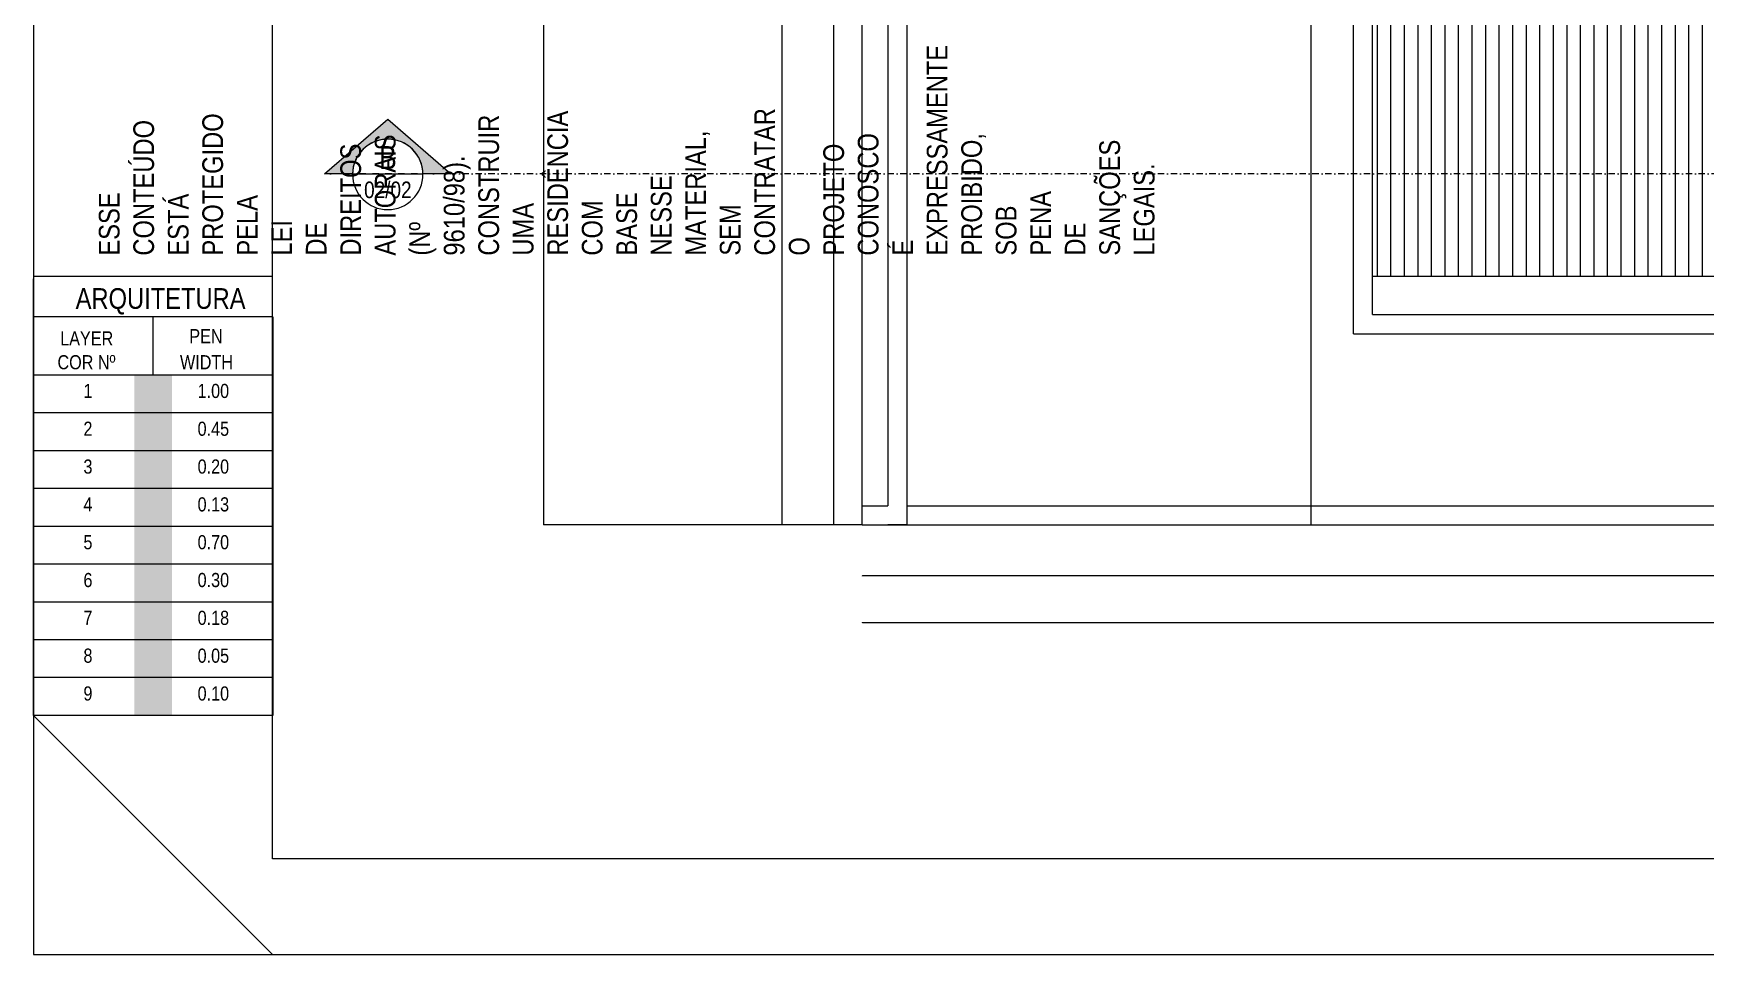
# Model space of a CAD drawing. Header units: millimetres. Extents: x -6300 to 1991, y -4770 to 4545.
# Drawn here: x -6225 to -4913, y 90 to 813 of the extents above; entities that cross this region are included whole.
import ezdxf
from ezdxf.enums import TextEntityAlignment as Align

# ---------------------------------------------------------------- set-up
doc = ezdxf.new("R2010")
doc.units = ezdxf.units.MM
doc.header["$LTSCALE"] = 20
doc.header["$MEASUREMENT"] = 0
doc.linetypes.add('DASHDOT2', pattern=[0.5, 0.25, -0.125, 0, -0.125])
doc.layers.get('0').update_dxf_attribs({"linetype": 'CONTINUOUS'})
doc.layers.get('DEFPOINTS').update_dxf_attribs({"linetype": 'CONTINUOUS'})
for name, color, linetype in [('AR-TXT', 2, 'CONTINUOUS'), ('COTA', 7, 'CONTINUOUS'), ('LAYER7', 4, 'CONTINUOUS'), ('Lotes', 2, 'CONTINUOUS'), ("PRANCHA - PROJETU'S", 7, 'CONTINUOUS')]:
    doc.layers.add(name, color=color, linetype=linetype)
doc.layers.add('E-Pen-C', color=4, linetype='CONTINUOUS', lineweight=15)
doc.layers.add('E-Pen-G', color=3, linetype='CONTINUOUS', lineweight=30)
doc.styles.add('F2', font='ARIALN.TTF')
doc.styles.add('SWIS 721 CN BT', font='swissc.ttf')
doc.dimstyles.new('DIMENSION-1', dxfattribs={"dimtxt": 0.145, "dimasz": 0.07, "dimexe": 1, "dimexo": 0, "dimgap": 0.12, "dimtad": 1, "dimzin": 7, "dimdsep": 46, "dimtxsty": 'F2', "dimblk1": 'TRACO', "dimblk2": 'TRACO', "dimsah": 1, "dimcen": 1, "dimse1": 1, "dimse2": 1, "dimclrd": 4, "dimclre": 256, "dimclrt": 4, "dimadec": 8, "dimazin": 0, "dimtfac": 1, "dimtix": 1, "dimtmove": 2, "dimatfit": 3, "dimldrblk": 'TRACO', "dimfxl": 1, "dimtolj": 1, "dimtzin": 0, "dimarcsym": 0})

# ---------------------------------------------------------------- blocks, each defined once
blk = doc.blocks.new('TRACO')
at = {"layer": 'E-Pen-C'}
for p, q in [((-1, 0), (1, 0)), ((0, 1), (0, -1))]:
    blk.add_line(p, q, dxfattribs=at)
at = {"layer": 'E-Pen-G'}
blk.add_line((0, 0), (0, 0), dxfattribs=at)
blk = doc.blocks.new('*D934')
at = {"layer": 'COTA', "color": 4, "linetype": 'Continuous', "lineweight": -2}
blk.add_line((-4235, 387.1), (-5174.6, 387.1), dxfattribs=at)
at = {"layer": 'DEFPOINTS', "color": 0, "linetype": 'Continuous'}
for p in [(-5174.6, 592.1, -183), (-4235, 442.1, -183), (-5174.6, 387.1)]:
    blk.add_point(p, dxfattribs=at)
at = {"layer": 'COTA', "color": 4, "linetype": 'Continuous', "lineweight": -2, "xscale": 0.07, "yscale": 0.07, "zscale": 0.07, "rotation": 180}
blk.add_blockref('TRACO', (-5174.6, 387.1), dxfattribs=at)
at = {"layer": 'COTA', "color": 4, "linetype": 'Continuous', "lineweight": -2, "xscale": 0.07, "yscale": 0.07, "zscale": 0.07}
blk.add_blockref('TRACO', (-4235, 387.1), dxfattribs=at)
at = {"layer": 'COTA', "color": 4, "linetype": 'Continuous', "insert": (-4704.8, 387.3), "char_height": 0.145, "attachment_point": 5, "style": 'F2'}
blk.add_mtext('\\A1;939.67', dxfattribs=at)
blk = doc.blocks.new('*D935')
at = {"layer": 'COTA', "color": 4, "linetype": 'Continuous', "lineweight": -2}
blk.add_line((-5174.7, 387.1), (-5189.6, 387.1), dxfattribs=at)
at = {"layer": 'DEFPOINTS', "color": 0, "linetype": 'Continuous'}
for p in [(-5174.6, 592.1, -183), (-5189.6, 577.1, -183), (-5189.6, 387.1)]:
    blk.add_point(p, dxfattribs=at)
at = {"layer": 'COTA', "color": 4, "linetype": 'Continuous', "lineweight": -2, "xscale": 0.07, "yscale": 0.07, "zscale": 0.07, "rotation": 180}
blk.add_blockref('TRACO', (-5189.6, 387.1), dxfattribs=at)
at = {"layer": 'COTA', "color": 4, "linetype": 'Continuous', "lineweight": -2, "xscale": 0.07, "yscale": 0.07, "zscale": 0.07}
blk.add_blockref('TRACO', (-5174.6, 387.1), dxfattribs=at)
at = {"layer": 'COTA', "color": 4, "linetype": 'Continuous', "insert": (-5182.1, 387.3), "char_height": 0.145, "attachment_point": 5, "style": 'F2'}
blk.add_mtext('\\A1;15.00', dxfattribs=at)
blk = doc.blocks.new('*D936')
at = {"layer": 'COTA', "color": 4, "linetype": 'Continuous', "lineweight": -2}
blk.add_line((-5189.7, 387.1), (-5539.9, 387.1), dxfattribs=at)
at = {"layer": 'DEFPOINTS', "color": 0, "linetype": 'Continuous'}
for p in [(-5189.6, 577.1, -183), (-5540, 427.1, -183), (-5540, 387.1)]:
    blk.add_point(p, dxfattribs=at)
at = {"layer": 'COTA', "color": 4, "linetype": 'Continuous', "lineweight": -2, "xscale": 0.07, "yscale": 0.07, "zscale": 0.07, "rotation": 180}
blk.add_blockref('TRACO', (-5540, 387.1), dxfattribs=at)
at = {"layer": 'COTA', "color": 4, "linetype": 'Continuous', "lineweight": -2, "xscale": 0.07, "yscale": 0.07, "zscale": 0.07}
blk.add_blockref('TRACO', (-5189.6, 387.1), dxfattribs=at)
at = {"layer": 'COTA', "color": 4, "linetype": 'Continuous', "insert": (-5364.8, 387.3), "char_height": 0.145, "attachment_point": 5, "style": 'F2'}
blk.add_mtext('\\A1;350.33', dxfattribs=at)
blk = doc.blocks.new('*D937')
at = {"layer": 'COTA', "color": 4, "linetype": 'Continuous', "lineweight": -2}
blk.add_line((-5540, 387.1), (-5554.9, 387.1), dxfattribs=at)
at = {"layer": 'DEFPOINTS', "color": 0, "linetype": 'Continuous'}
for p in [(-5555, 442.1, -183), (-5540, 427.1, -183), (-5555, 387.1)]:
    blk.add_point(p, dxfattribs=at)
at = {"layer": 'COTA', "color": 4, "linetype": 'Continuous', "lineweight": -2, "xscale": 0.07, "yscale": 0.07, "zscale": 0.07, "rotation": 180}
blk.add_blockref('TRACO', (-5555, 387.1), dxfattribs=at)
at = {"layer": 'COTA', "color": 4, "linetype": 'Continuous', "lineweight": -2, "xscale": 0.07, "yscale": 0.07, "zscale": 0.07}
blk.add_blockref('TRACO', (-5540, 387.1), dxfattribs=at)
at = {"layer": 'COTA', "color": 4, "linetype": 'Continuous', "insert": (-5547.5, 387.3), "char_height": 0.145, "attachment_point": 5, "style": 'F2'}
blk.add_mtext('\\A1;15.00', dxfattribs=at)
blk = doc.blocks.new('*D938')
at = {"layer": 'COTA', "color": 4, "linetype": 'Continuous', "lineweight": -2}
blk.add_line((-5555, 387.1), (-5574.9, 387.1), dxfattribs=at)
at = {"layer": 'DEFPOINTS', "color": 0, "linetype": 'Continuous'}
for p in [(-5575, 434.6, -183), (-5555, 442.1, -183), (-5575, 387.1)]:
    blk.add_point(p, dxfattribs=at)
at = {"layer": 'COTA', "color": 4, "linetype": 'Continuous', "lineweight": -2, "xscale": 0.07, "yscale": 0.07, "zscale": 0.07, "rotation": 180}
blk.add_blockref('TRACO', (-5575, 387.1), dxfattribs=at)
at = {"layer": 'COTA', "color": 4, "linetype": 'Continuous', "lineweight": -2, "xscale": 0.07, "yscale": 0.07, "zscale": 0.07}
blk.add_blockref('TRACO', (-5555, 387.1), dxfattribs=at)
at = {"layer": 'COTA', "color": 4, "linetype": 'Continuous', "insert": (-5565, 387.3), "char_height": 0.145, "attachment_point": 5, "style": 'F2'}
blk.add_mtext('\\A1;20.00', dxfattribs=at)
blk = doc.blocks.new('*D939')
at = {"layer": 'COTA', "color": 4, "linetype": 'Continuous', "lineweight": -2}
blk.add_line((-5574.9, 350.7), (-3325, 350.7), dxfattribs=at)
at = {"layer": 'DEFPOINTS', "color": 0, "linetype": 'Continuous'}
for p in [(-5575, 442.1, -183), (-3325, 427.1, -183), (-3325, 350.7)]:
    blk.add_point(p, dxfattribs=at)
at = {"layer": 'COTA', "color": 4, "linetype": 'Continuous', "lineweight": -2, "xscale": 0.07, "yscale": 0.07, "zscale": 0.07, "rotation": 180}
blk.add_blockref('TRACO', (-5575, 350.7), dxfattribs=at)
at = {"layer": 'COTA', "color": 4, "linetype": 'Continuous', "lineweight": -2, "xscale": 0.07, "yscale": 0.07, "zscale": 0.07}
blk.add_blockref('TRACO', (-3325, 350.7), dxfattribs=at)
at = {"layer": 'COTA', "color": 4, "linetype": 'Continuous', "insert": (-4450, 350.9), "char_height": 0.145, "attachment_point": 5, "style": 'F2'}
blk.add_mtext('\\A1;2250.00', dxfattribs=at)
blk = doc.blocks.new('*D953')
at = {"layer": 'COTA', "color": 4, "linetype": 'Continuous', "lineweight": -2}
blk.add_line((-5223, 427.2), (-5223, 442), dxfattribs=at)
at = {"layer": 'DEFPOINTS', "color": 0, "linetype": 'Continuous'}
for p in [(-5223, 442.1), (-5206, 442.1, -183), (-5206, 427.1, -183)]:
    blk.add_point(p, dxfattribs=at)
at = {"layer": 'COTA', "color": 4, "linetype": 'Continuous', "lineweight": -2, "xscale": 0.07, "yscale": 0.07, "zscale": 0.07}
for p, rotation in [((-5223, 442.1), 90), ((-5223, 427.1), 270)]:
    blk.add_blockref('TRACO', p, dxfattribs=dict(at, rotation=rotation))
at = {"layer": 'COTA', "color": 4, "linetype": 'Continuous', "insert": (-5223.2, 434.6), "char_height": 0.145, "attachment_point": 5, "rotation": 90, "style": 'F2'}
blk.add_mtext('\\A1;15.00', dxfattribs=at)
blk = doc.blocks.new('*D954')
at = {"layer": 'COTA', "color": 4, "linetype": 'Continuous', "lineweight": -2}
blk.add_line((-5223, 442.2), (-5223, 577), dxfattribs=at)
at = {"layer": 'DEFPOINTS', "color": 0, "linetype": 'Continuous'}
for p in [(-5223, 577.1), (-5189.6, 577.1, -183), (-5206, 442.1, -183)]:
    blk.add_point(p, dxfattribs=at)
at = {"layer": 'COTA', "color": 4, "linetype": 'Continuous', "lineweight": -2, "xscale": 0.07, "yscale": 0.07, "zscale": 0.07}
for p, rotation in [((-5223, 577.1), 90), ((-5223, 442.1), 270)]:
    blk.add_blockref('TRACO', p, dxfattribs=dict(at, rotation=rotation))
at = {"layer": 'COTA', "color": 4, "linetype": 'Continuous', "insert": (-5223.2, 509.6), "char_height": 0.145, "attachment_point": 5, "rotation": 90, "style": 'F2'}
blk.add_mtext('\\A1;135.00', dxfattribs=at)
blk = doc.blocks.new('*D955')
at = {"layer": 'COTA', "color": 4, "linetype": 'Continuous', "lineweight": -2}
blk.add_line((-5223, 577.2), (-5223, 592), dxfattribs=at)
at = {"layer": 'DEFPOINTS', "color": 0, "linetype": 'Continuous'}
for p in [(-5223, 592.1), (-5174.6, 592.1, -183), (-5189.6, 577.1, -183)]:
    blk.add_point(p, dxfattribs=at)
at = {"layer": 'COTA', "color": 4, "linetype": 'Continuous', "lineweight": -2, "xscale": 0.07, "yscale": 0.07, "zscale": 0.07}
for p, rotation in [((-5223, 592.1), 90), ((-5223, 577.1), 270)]:
    blk.add_blockref('TRACO', p, dxfattribs=dict(at, rotation=rotation))
at = {"layer": 'COTA', "color": 4, "linetype": 'Continuous', "insert": (-5223.2, 584.6), "char_height": 0.145, "attachment_point": 5, "rotation": 90, "style": 'F2'}
blk.add_mtext('\\A1;15.00', dxfattribs=at)
blk = doc.blocks.new('*D956')
at = {"layer": 'COTA', "color": 4, "linetype": 'Continuous', "lineweight": -2}
blk.add_line((-5223, 592.2), (-5223, 871.7), dxfattribs=at)
at = {"layer": 'DEFPOINTS', "color": 0, "linetype": 'Continuous'}
for p in [(-5223, 871.8), (-5189.6, 871.8), (-5174.6, 592.1, -183)]:
    blk.add_point(p, dxfattribs=at)
at = {"layer": 'COTA', "color": 4, "linetype": 'Continuous', "lineweight": -2, "xscale": 0.07, "yscale": 0.07, "zscale": 0.07}
for p, rotation in [((-5223, 871.8), 90), ((-5223, 592.1), 270)]:
    blk.add_blockref('TRACO', p, dxfattribs=dict(at, rotation=rotation))
at = {"layer": 'COTA', "color": 4, "linetype": 'Continuous', "insert": (-5223.2, 731.9), "char_height": 0.145, "attachment_point": 5, "rotation": 90, "style": 'F2'}
blk.add_mtext('\\A1;279.66', dxfattribs=at)
blk = doc.blocks.new('*D982')
at = {"layer": 'COTA', "color": 4, "linetype": 'Continuous', "lineweight": -2}
blk.add_line((-5597.6, 909.4), (-5597.6, 442.2), dxfattribs=at)
at = {"layer": 'DEFPOINTS', "color": 0, "linetype": 'Continuous'}
for p in [(-5575, 909.5, -85.8), (-5597.6, 442.1), (-5575, 442.1, -183)]:
    blk.add_point(p, dxfattribs=at)
at = {"layer": 'COTA', "color": 4, "linetype": 'Continuous', "lineweight": -2, "xscale": 0.07, "yscale": 0.07, "zscale": 0.07}
for p, rotation in [((-5597.6, 909.5), 90), ((-5597.6, 442.1), 270)]:
    blk.add_blockref('TRACO', p, dxfattribs=dict(at, rotation=rotation))
at = {"layer": 'COTA', "color": 4, "linetype": 'Continuous', "insert": (-5597.8, 675.8), "char_height": 0.145, "attachment_point": 5, "rotation": 90, "style": 'F2'}
blk.add_mtext('\\A1;467.41', dxfattribs=at)
blk = doc.blocks.new('*D983')
at = {"layer": 'COTA', "color": 4, "linetype": 'Continuous', "lineweight": -2}
blk.add_line((-5597.6, 442), (-5597.6, 427.2), dxfattribs=at)
at = {"layer": 'DEFPOINTS', "color": 0, "linetype": 'Continuous'}
for p in [(-5575, 442.1, -183), (-5597.6, 427.1), (-5575, 427.1, -183)]:
    blk.add_point(p, dxfattribs=at)
at = {"layer": 'COTA', "color": 4, "linetype": 'Continuous', "lineweight": -2, "xscale": 0.07, "yscale": 0.07, "zscale": 0.07}
for p, rotation in [((-5597.6, 442.1), 90), ((-5597.6, 427.1), 270)]:
    blk.add_blockref('TRACO', p, dxfattribs=dict(at, rotation=rotation))
at = {"layer": 'COTA', "color": 4, "linetype": 'Continuous', "insert": (-5597.8, 434.6), "char_height": 0.145, "attachment_point": 5, "rotation": 90, "style": 'F2'}
blk.add_mtext('\\A1;15.00', dxfattribs=at)
blk = doc.blocks.new('*D984')
at = {"layer": 'COTA', "color": 4, "linetype": 'Continuous', "lineweight": -2}
blk.add_line((-5637.8, 427.2), (-5637.8, 2527), dxfattribs=at)
at = {"layer": 'DEFPOINTS', "color": 0, "linetype": 'Continuous'}
for p in [(-5825, 2527.1, -183), (-5637.8, 2527.1), (-5825, 427.1, -183)]:
    blk.add_point(p, dxfattribs=at)
at = {"layer": 'COTA', "color": 4, "linetype": 'Continuous', "lineweight": -2, "xscale": 0.07, "yscale": 0.07, "zscale": 0.07}
for p, rotation in [((-5637.8, 2527.1), 90), ((-5637.8, 427.1), 270)]:
    blk.add_blockref('TRACO', p, dxfattribs=dict(at, rotation=rotation))
at = {"layer": 'COTA', "color": 4, "linetype": 'Continuous', "insert": (-5638, 1477.1), "char_height": 0.145, "attachment_point": 5, "rotation": 90, "style": 'F2'}
blk.add_mtext('\\A1;2100.00', dxfattribs=at)
blk = doc.blocks.new('CHAVE CORTE-100')
blk.add_hatch(color=8).paths.add_polyline_path([(-2.567, 0), (-2.86, 0), (-2.198, 0.571), (-1.536, 0), (-1.83, 0, 0.987177)])
at = {"color": 2}
blk.add_line((-1.83, 0), (-2.567, 0), dxfattribs=at)
blk.add_lwpolyline([(-1.83, 0.001), (-1.536, 0), (-2.198, 0.571), (-2.86, 0), (-2.567, 0, -0.985586)], format="xyb", close=True, dxfattribs=at)
blk.add_circle((-2.199, -0.005), 0.368, dxfattribs=at)
at = {"color": 2, "style": 'F2'}
for tag, height, p in [('A', 0.24, (-2.199, 0.171)), ('01-02', 0.2, (-2.199, -0.127))]:
    blk.add_attdef(tag, text='', height=height, dxfattribs=at).set_placement(p, align=Align.MIDDLE_CENTER)

msp = doc.modelspace()

# ---------------------------------------------------------------- hatches: boundary and pattern name
at = {"layer": 'LAYER7', "linetype": 'Continuous'}
h = msp.add_hatch(dxfattribs=at)
h.set_pattern_fill('ANSI31', color=4, scale=85, angle=45, style=0)
h.set_pattern_definition([(90, (-152252.799, -8928.696), (-10.625, 1e-15), [])])
h.paths.add_polyline_path([(-3884.973, 702.479), (-4208.38, 702.474), (-4208.38, 472.092), (-3884.973, 472.092), (-3884.973, 577.092)])
h.paths.add_polyline_path([(-3639.973, 1104.592), (-4208.38, 1104.592), (-4208.38, 702.474), (-3884.973, 702.479), (-3884.973, 767.092), (-3884.973, 797.092), (-3639.973, 797.092)])
h.paths.add_polyline_path([(-4095.526, 814.453), (-4095.526, 799.165), (-4078.738, 799.165), (-4118.458, 776.233), (-4158.177, 799.165), (-4141.39, 799.165), (-4141.39, 814.453)], flags=16)
h.paths.add_polyline_path([(-4208.38, 1104.592), (-4570.038, 1104.592), (-4570.038, 702.469), (-4208.38, 702.474)])
h.paths.add_polyline_path([(-4570.038, 1104.592), (-4909.973, 1104.592), (-4909.973, 1067.092), (-5072.973, 1067.092), (-5174.646, 965.419), (-5174.646, 702.459), (-4570.038, 702.469)])
h.paths.add_polyline_path([(-4702.054, 819.149), (-4702.054, 803.861), (-4685.266, 803.861), (-4724.986, 780.929), (-4764.705, 803.861), (-4747.918, 803.861), (-4747.918, 819.149)], flags=16)
h.paths.add_polyline_path([(-4570.038, 702.469), (-5174.646, 702.459), (-5174.646, 622.092), (-4570.038, 622.092)])
h.paths.add_polyline_path([(-4208.38, 702.474), (-4570.038, 702.469), (-4570.038, 622.092), (-4219.973, 622.092), (-4219.973, 592.092), (-4219.973, 472.092), (-4208.38, 472.092)])
h.paths.add_polyline_path([(-4192.806, 823.566), (-4041.64, 823.566), (-4041.64, 856.64), (-4192.806, 856.64)], flags=24)
h.paths.add_polyline_path([(-4192.463, 853.267), (-4041.983, 853.267), (-4041.983, 875.898), (-4192.463, 875.898)], flags=24)
h.paths.add_polyline_path([(-4286.371, 831.095), (-4286.371, 870.678), (-4316.558, 870.678), (-4316.558, 831.095)], flags=24)
h.paths.add_polyline_path([(-4799.334, 828.263), (-4648.168, 828.263), (-4648.168, 861.336), (-4799.334, 861.336)], flags=24)
h.paths.add_polyline_path([(-4798.991, 857.964), (-4648.512, 857.964), (-4648.512, 880.595), (-4798.991, 880.595)], flags=24)
h.paths.add_polyline_path([(-5197.739, 826.744), (-5167.394, 826.744), (-5167.394, 856.931), (-5197.739, 856.931)], flags=9)
at = {"layer": "PRANCHA - PROJETU'S"}
h = msp.add_hatch(color=1, dxfattribs=at)
h.set_gradient(color1=(255, 0, 0), color2=(255, 0, 0), tint=1)
h.paths.add_polyline_path([(-6116.456, 544.628), (-6146.116, 544.628), (-6146.116, 514.968), (-6116.456, 514.968)])
h = msp.add_hatch(color=2, dxfattribs=at)
h.set_gradient(color1=(255, 255, 0), color2=(255, 255, 0), tint=1)
h.paths.add_polyline_path([(-6116.456, 485.308), (-6116.456, 514.968), (-6146.116, 514.968), (-6146.116, 485.308)])
h = msp.add_hatch(color=3, dxfattribs=at)
h.set_gradient(color1=(0, 255, 0), color2=(0, 255, 0), tint=1)
h.paths.add_polyline_path([(-6116.456, 485.308), (-6146.116, 485.308), (-6146.116, 455.649), (-6116.456, 455.649)])
h = msp.add_hatch(color=4, dxfattribs=at)
h.set_gradient(color1=(0, 255, 255), color2=(0, 255, 255), tint=1)
h.paths.add_polyline_path([(-6116.456, 455.649), (-6146.116, 455.649), (-6146.116, 425.989), (-6116.456, 425.989)])
h = msp.add_hatch(color=5, dxfattribs=at)
h.set_gradient(color1=(0, 0, 255), color2=(0, 0, 255), tint=1)
h.paths.add_polyline_path([(-6116.456, 425.989), (-6146.116, 425.989), (-6146.116, 396.329), (-6116.456, 396.329)])
h = msp.add_hatch(color=6, dxfattribs=at)
h.set_gradient(color1=(255, 0, 255), color2=(255, 0, 255), tint=1)
h.paths.add_polyline_path([(-6116.456, 396.329), (-6146.116, 396.329), (-6146.116, 366.669), (-6116.456, 366.669)])
h = msp.add_hatch(color=7, dxfattribs=at)
h.set_gradient(color1=(255, 255, 255), tint=1)
h.paths.add_polyline_path([(-6116.456, 366.669), (-6146.116, 366.669), (-6146.116, 337.009), (-6116.456, 337.009)])
h = msp.add_hatch(color=8, dxfattribs=at)
h.set_gradient(color1=(128, 128, 128), color2=(128, 128, 128), tint=1)
h.paths.add_polyline_path([(-6116.456, 337.009), (-6146.116, 337.009), (-6146.116, 307.349), (-6116.456, 307.349)])
h = msp.add_hatch(color=9, dxfattribs=at)
h.set_gradient(color1=(192, 192, 192), color2=(192, 192, 192), tint=1)
h.paths.add_polyline_path([(-6116.456, 307.349), (-6146.116, 307.349), (-6146.116, 277.689), (-6116.456, 277.689)])

# ---------------------------------------------------------------- linework, layer by layer
at = {"color": 3}
for p, q in [((-5554.973, 909.497, 48.576), (-5554.973, 442.092)), ((-5539.973, 909.497), (-5539.973, 427.092)), ((-5574.973, 442.092), (-5554.973, 442.092)), ((-5574.973, 427.092), (-5574.973, 442.092)), ((-5574.973, 427.092), (-5554.973, 427.092)), ((-5539.973, 427.092), (-5554.973, 427.092))]:
    msp.add_line(p, q, dxfattribs=at)
at = {"color": 2}
msp.add_line((-6037.71, 90.189), (-6225.21, 277.689), dxfattribs=at)
at = {"layer": 'COTA', "color": 5, "linetype": 'Continuous'}
for p, q in [((-5189.646, 577.092), (-5189.646, 971.632)), ((-5174.646, 592.092), (-5174.646, 965.419)), ((-5174.646, 592.092), (-4219.973, 592.092)), ((-5189.646, 577.092), (-4234.973, 577.092))]:
    msp.add_line(p, q, dxfattribs=at)
at = {"layer": 'COTA', "color": 2, "linetype": 'DASHDOT2'}
msp.add_line((-3136.364, 702.491, 182.961), (-5996.928, 702.446, 182.961), dxfattribs=at)
at = {"layer": 'COTA', "color": 6, "linetype": 'Continuous'}
msp.add_line((-5174.646, 622.092), (-4219.973, 622.092), dxfattribs=at)
at = {"layer": 'COTA', "color": 7, "linetype": 'Continuous'}
for p, q in [((-5539.973, 442.092), (-4234.973, 442.092)), ((-5574.973, 427.092), (-4234.973, 427.092))]:
    msp.add_line(p, q, dxfattribs=at)
at = {"layer": 'LAYER7', "color": 8, "linetype": 'Continuous'}
for p, q in [((-5824.973, 2527.092), (-5824.973, 427.092)), ((-5574.973, 442.092), (-5574.973, 909.497, 52.365)), ((-5574.973, 427.092), (-5824.973, 427.092))]:
    msp.add_line(p, q, dxfattribs=at)
at = {"layer": 'Lotes', "color": 2}
msp.add_lwpolyline([(-6225.21, 90.189), (1232.121, 90.189), (1232.121, 4545.189), (-6225.21, 4545.189)], close=True, dxfattribs=at)
at = {"layer": 'Lotes', "color": 1}
msp.add_lwpolyline([(-6037.71, 4470.189), (1157.121, 4470.189), (1157.121, 165.189), (-6037.71, 165.189)], close=True, dxfattribs=at)
at = {"layer": "PRANCHA - PROJETU'S"}
for p, q in [((-6037.363, 622.027), (-6225.21, 622.027)), ((-6225.21, 277.689), (-6225.21, 620.029)), ((-6037.363, 590.369), (-6225.21, 590.369)), ((-6037.363, 590.369), (-6225.21, 590.369)), ((-6131.286, 544.628), (-6131.286, 590.369)), ((-6037.363, 590.369), (-6037.363, 277.689)), ((-6037.363, 544.628), (-6225.21, 544.628)), ((-6037.363, 514.968), (-6225.21, 514.968)), ((-6037.363, 485.308), (-6225.21, 485.308)), ((-6037.363, 455.649), (-6225.21, 455.649)), ((-6037.363, 425.989), (-6225.21, 425.989)), ((-6037.363, 396.329), (-6225.21, 396.329)), ((-6037.363, 366.669), (-6225.21, 366.669)), ((-6037.363, 337.009), (-6225.21, 337.009)), ((-6037.363, 307.349), (-6225.21, 307.349)), ((-6037.363, 277.689), (-6225.21, 277.689)), ((-6037.363, 277.689), (-6225.21, 277.689)), ((-6037.363, 277.689), (-6225.21, 277.689))]:
    msp.add_line(p, q, dxfattribs=at)

# ---------------------------------------------------------------- block references
at = {"layer": 'AR-TXT'}
ref = msp.add_blockref('CHAVE CORTE-100', (-6112.166, 702.402, 182.961), dxfattribs=dict(at, xscale=-75, yscale=75, zscale=75))
ref.add_attrib('00', '02/02', dxfattribs={"layer": '0', "height": 13, "style": 'SWIS 721 CN BT'}).set_placement((-5947.202, 689.91, 182.961), align=Align.MIDDLE_CENTER)
ref.add_attrib('A', 'B', dxfattribs={"layer": '0', "height": 18, "style": 'SWIS 721 CN BT'}).set_placement((-5947.085, 715.194, 182.961), align=Align.MIDDLE_CENTER)

# ---------------------------------------------------------------- texts
at = {"layer": "PRANCHA - PROJETU'S", "color": 2, "style": 'F2'}
msp.add_text('ARQUITETURA', height=16.23454, dxfattribs=at).set_placement((-6192.095, 612.802), align=Align.TOP_LEFT)
at = {"layer": "PRANCHA - PROJETU'S", "style": 'F2'}
for s, height, p in [('LAYER', 11.0788, (-6204.214, 578.968)), ('PEN', 11.0788, (-6102.945, 580.715)), ('COR Nº', 11.0788, (-6206.37, 560.258)), ('WIDTH', 11.0788, (-6110.243, 560.258)), ('1.00', 11.0788, (-6096.423, 537.749)), ('1', 11.079, (-6185.985, 537.749)), ('2', 11.079, (-6185.985, 508.089)), ('0.45', 11.0788, (-6096.423, 508.089)), ('3', 11.079, (-6185.985, 478.429)), ('0.20', 11.0788, (-6096.423, 478.429)), ('4', 11.079, (-6185.985, 448.769)), ('0.13', 11.0788, (-6096.423, 448.769)), ('5', 11.079, (-6185.985, 419.109)), ('0.70', 11.0788, (-6096.423, 419.109)), ('6', 11.079, (-6185.985, 389.45)), ('0.30', 11.0788, (-6096.423, 389.45)), ('7', 11.079, (-6185.985, 359.79)), ('0.18', 11.0788, (-6096.423, 359.79)), ('8', 11.079, (-6185.985, 330.13)), ('0.05', 11.0788, (-6096.423, 330.13)), ('9', 11.079, (-6185.985, 300.47)), ('0.10', 11.0788, (-6096.423, 300.47))]:
    msp.add_text(s, height=height, dxfattribs=at).set_placement(p, align=Align.TOP_LEFT)
at = {"layer": "PRANCHA - PROJETU'S", "color": 7, "insert": (-6173.906, 638.323), "char_height": 16.23454, "attachment_point": 1, "rotation": 90, "style": 'F2'}
msp.add_mtext_dynamic_manual_height_columns('ESSE CONTEÚDO ESTÁ PROTEGIDO PELA LEI DE DIREITOS AUTORAIS (Nº 9610/98).\\PCONSTRUIR UMA RESIDÊNCIA COM BASE NESSE MATERIAL, SEM CONTRATAR O PROJETO CONOSCO É\\PEXPRESSAMENTE PROIBIDO, SOB PENA DE SANÇÕES LEGAIS. ', width=14.89892, gutter_width=0.5, heights=[0], dxfattribs=at)

# ---------------------------------------------------------------- dimensions: what is measured, and where the dimension line sits
at = {"layer": 'COTA', "color": 7, "linetype": 'Continuous'}
for base, p1, p2, picture, middle in [((-5637.801, 2527.092, 182.961), (-5824.973, 427.092), (-5824.973, 2527.092), '*D984', (-5637.995, 1477.092, 182.961)), ((-5597.6339, 442.0916, 182.9611), (-5574.9735, 909.4967, 97.1515), (-5574.9735, 442.0916), '*D982', (-5597.828, 675.7941, 182.9611)), ((-5223.037, 871.755, 182.961), (-5174.646, 592.092), (-5189.646, 871.755, 182.961), '*D956', (-5223.231, 731.923, 182.961)), ((-5223.037, 592.092, 182.961), (-5189.646, 577.092), (-5174.646, 592.092), '*D955', (-5223.231, 584.592, 182.961)), ((-5223.037, 577.092, 182.961), (-5205.986, 442.092), (-5189.646, 577.092), '*D954', (-5223.231, 509.592, 182.961)), ((-5597.634, 427.092, 182.961), (-5574.973, 442.092), (-5574.973, 427.092), '*D983', (-5597.828, 434.592, 182.961)), ((-5223.037, 442.092, 182.961), (-5205.986, 427.092), (-5205.986, 442.092), '*D953', (-5223.231, 434.592, 182.961))]:
    dim = msp.add_linear_dim(base=base, p1=p1, p2=p2, angle=90, dimstyle='DIMENSION-1', override={"dimadec": 0, "dimfxl": 0.06}, dxfattribs=at)
    dim.commit()
    dim.dimension.update_dxf_attribs({"geometry": picture, "text_midpoint": middle})
for base, p1, p2, picture, middle in [((-5189.646, 387.116, 182.961), (-5174.646, 592.092), (-5189.646, 577.092), '*D935', (-5182.146, 387.31, 182.961)), ((-5174.646, 387.116, 182.961), (-4234.973, 442.092), (-5174.646, 592.092), '*D934', (-4704.81, 387.31, 182.961)), ((-5539.973, 387.116, 182.961), (-5189.646, 577.092), (-5539.973, 427.092), '*D936', (-5364.81, 387.31, 182.961)), ((-5574.973, 387.116, 182.961), (-5554.973, 442.092), (-5574.973, 434.592), '*D938', (-5564.973, 387.31, 182.961)), ((-3324.973, 350.712, 182.961), (-5574.973, 442.092), (-3324.973, 427.092), '*D939', (-4449.973, 350.906, 182.961)), ((-5554.973, 387.116, 182.961), (-5539.973, 427.092), (-5554.973, 442.092), '*D937', (-5547.473, 387.31, 182.961))]:
    dim = msp.add_linear_dim(base=base, p1=p1, p2=p2, dimstyle='DIMENSION-1', override={"dimadec": 0, "dimfxl": 0.06}, dxfattribs=at)
    dim.commit()
    dim.dimension.update_dxf_attribs({"geometry": picture, "text_midpoint": middle})

doc.saveas('drawing.dxf')
